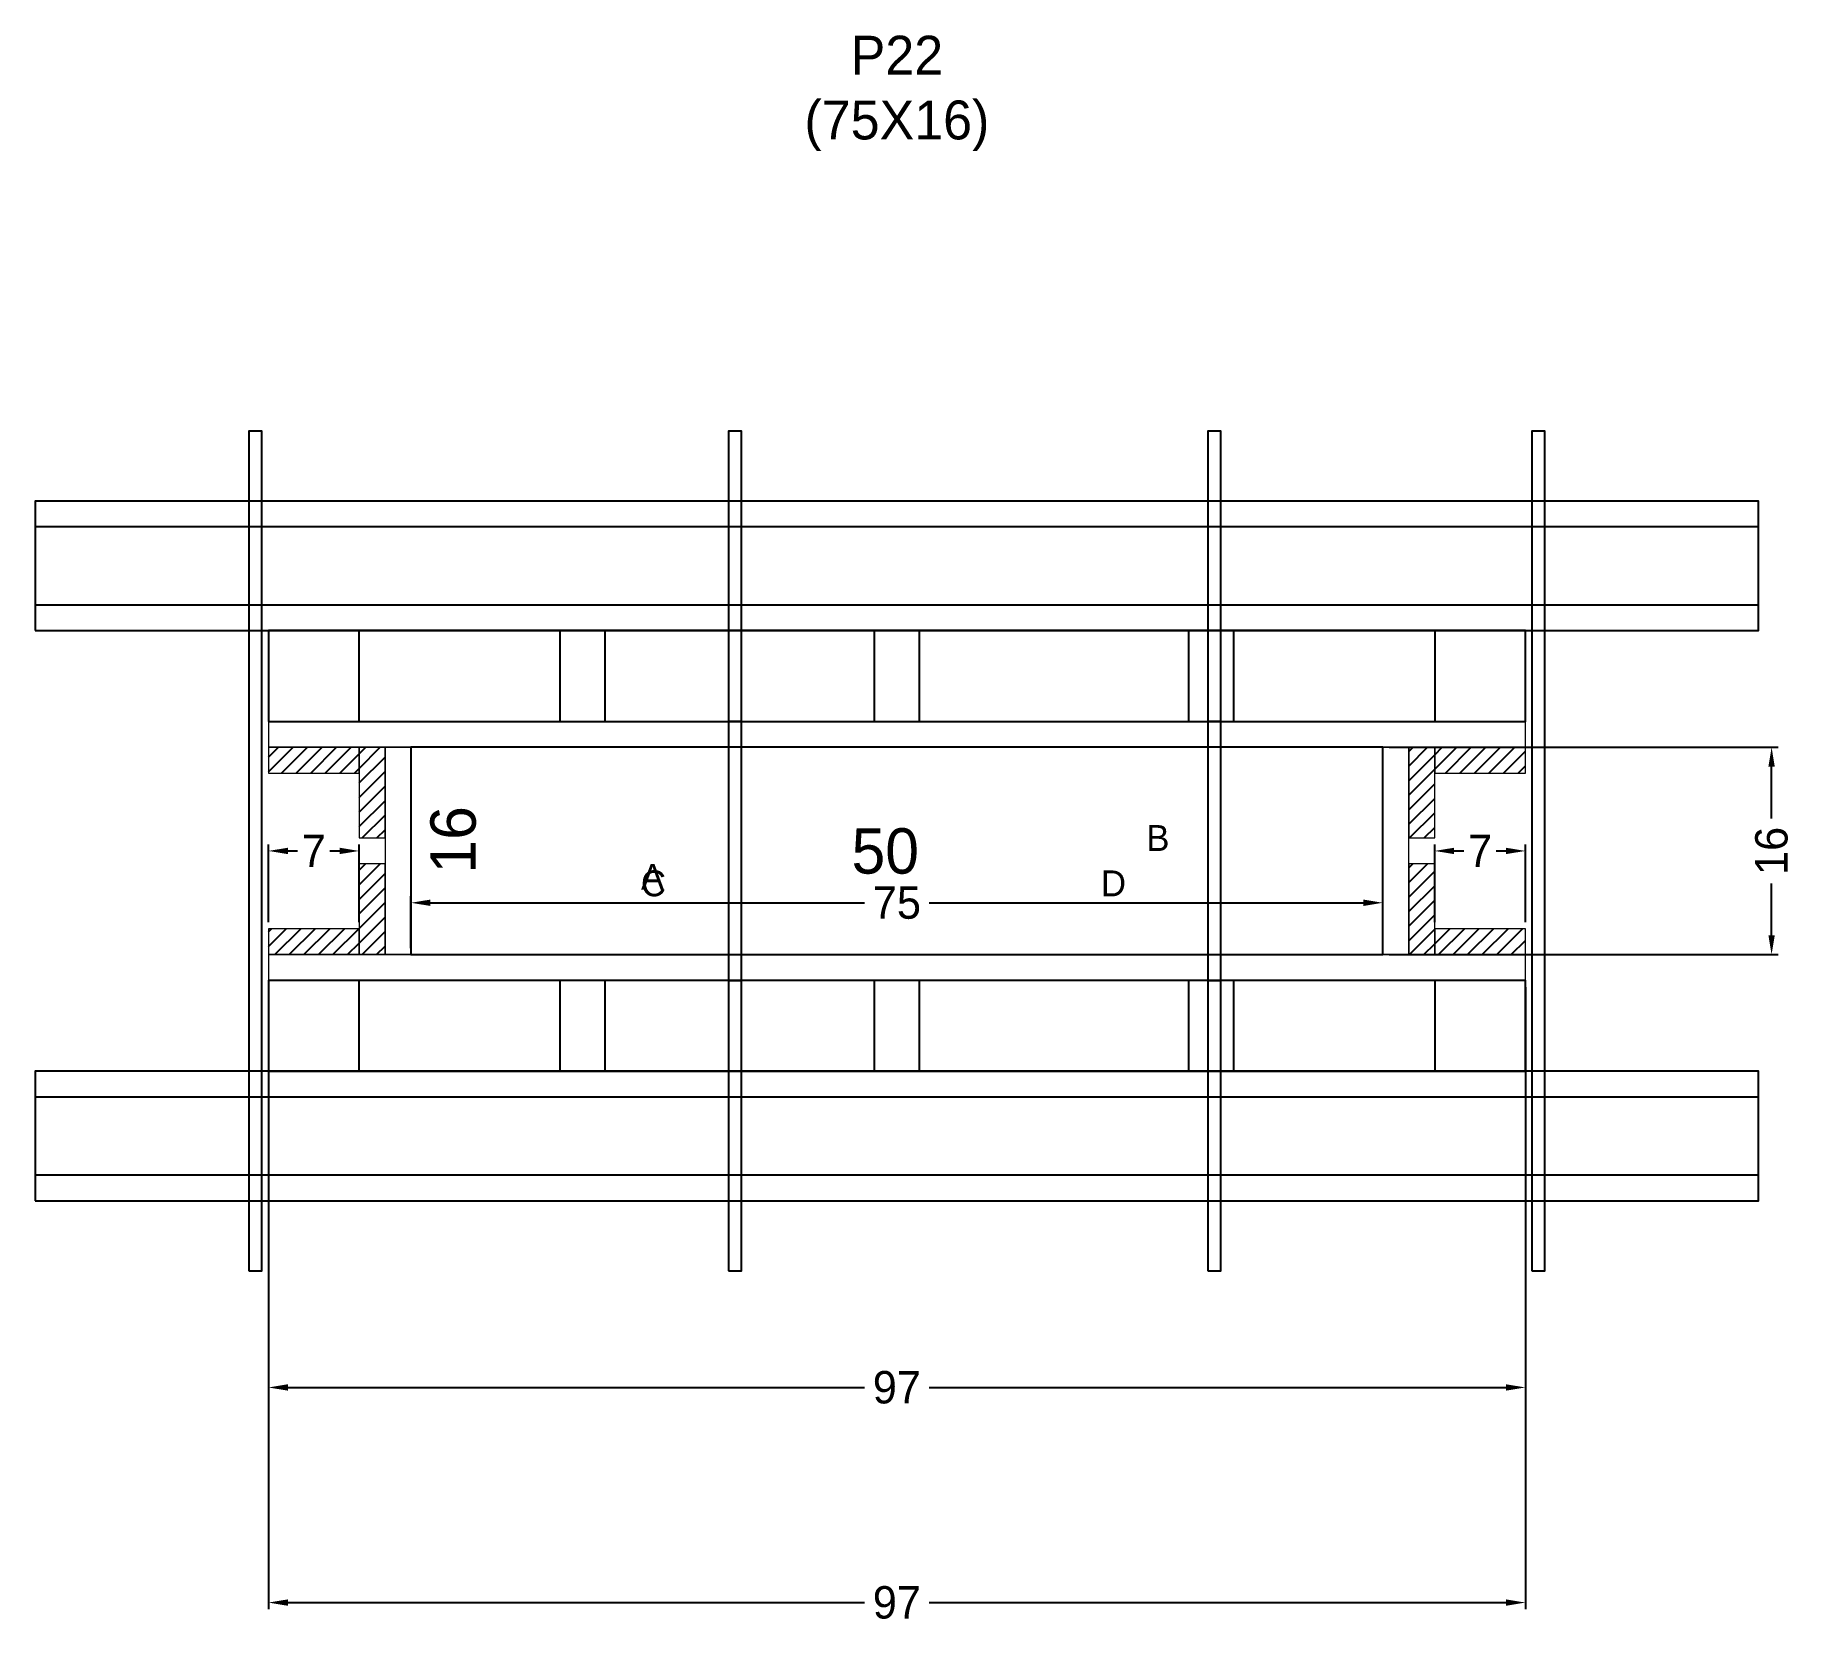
# Model space of a CAD drawing. Header units: centimetres. Extents: x -133 to 138, y 21 to 266.
import ezdxf

# ---------------------------------------------------------------- set-up
doc = ezdxf.new("R2010")
doc.units = ezdxf.units.CM
for name, color, linetype in [('CHAPA', 140, 'Continuous'), ('COTA', 241, 'Continuous'), ('Hachura', 251, 'Continuous'), ('Madeira', 30, 'Continuous'), ('NOMENCLATURA', 7, 'Continuous'), ('Painéis', 200, 'Continuous'), ('Perfil Metálico', 150, 'Continuous'), ('SARRAFO', 251, 'Continuous'), ('TEXTO_GERAL', 7, 'Continuous')]:
    doc.layers.add(name, color=color, linetype=linetype)
doc.dimstyles.new('cotax2', dxfattribs={"dimtxt": 2.5, "dimasz": 1.5, "dimexe": 0.5, "dimexo": 0.5, "dimgap": 0.5, "dimtad": 1, "dimcen": 2.5, "dimazin": 3, "dimtfac": 1, "dimtmove": 0, "dimatfit": 3})
pattern_1 = [(45, (0, 0), (-1.122532, 1.122532), [])]

# ---------------------------------------------------------------- blocks, each defined once
blk = doc.blocks.new('_CLOSEDFILLED')
at = {"color": 0, "linetype": 'BYBLOCK'}
blk.add_solid([(-1, 0.164), (0, 0), (-1, -0.164)], dxfattribs=at)
blk = doc.blocks.new('*D1')
for p, q in [((-97, 119), (-97, 23)), ((97, 119), (97, 23)), ((-94, 24), (-5, 24)), ((5, 24), (94, 24))]:
    blk.add_line(p, q)
at = {"layer": 'Defpoints'}
for p in [(-97, 120), (97, 120), (-97, 24)]:
    blk.add_point(p, dxfattribs=at)
at = {"layer": 'COTA', "xscale": 3, "yscale": 3, "rotation": 180}
blk.add_blockref('_CLOSEDFILLED', (-97, 24), dxfattribs=at)
at = {"layer": 'COTA', "xscale": 3, "yscale": 3}
blk.add_blockref('_CLOSEDFILLED', (97, 24), dxfattribs=at)
at = {"layer": 'COTA', "insert": (0, 24), "char_height": 5, "attachment_point": 5}
blk.add_mtext('97', dxfattribs=at)
blk = doc.blocks.new('*D2')
for p, q in [((-75, 125), (-75, 133)), ((75, 125), (75, 133)), ((-72, 132), (-5, 132)), ((5, 132), (72, 132))]:
    blk.add_line(p, q)
at = {"layer": 'Defpoints'}
for p in [(-75, 132), (-75, 124), (75, 124)]:
    blk.add_point(p, dxfattribs=at)
at = {"layer": 'COTA', "xscale": 3, "yscale": 3, "rotation": 180}
blk.add_blockref('_CLOSEDFILLED', (-75, 132), dxfattribs=at)
at = {"layer": 'COTA', "xscale": 3, "yscale": 3}
blk.add_blockref('_CLOSEDFILLED', (75, 132), dxfattribs=at)
at = {"layer": 'COTA', "insert": (0, 132), "char_height": 5, "attachment_point": 5}
blk.add_mtext('75', dxfattribs=at)
blk = doc.blocks.new('*D3')
for p, q in [((76, 156), (136, 156)), ((135, 145), (135, 153)), ((135, 127), (135, 135)), ((76, 124), (136, 124))]:
    blk.add_line(p, q)
at = {"layer": 'Defpoints'}
for p in [(75, 156), (75, 124), (135, 124)]:
    blk.add_point(p, dxfattribs=at)
at = {"layer": 'COTA', "xscale": 3, "yscale": 3}
for p, rotation in [((135, 156), 90), ((135, 124), -90.00000000000001)]:
    blk.add_blockref('_CLOSEDFILLED', p, dxfattribs=dict(at, rotation=rotation))
at = {"layer": 'COTA', "insert": (135, 140), "char_height": 5, "attachment_point": 5, "rotation": 90}
blk.add_mtext('16', dxfattribs=at)
blk = doc.blocks.new('*D4')
for p, q in [((-97, 129), (-97, 141)), ((-94, 140), (-92.5, 140)), ((-87.5, 140), (-86, 140)), ((-83, 129), (-83, 141))]:
    blk.add_line(p, q)
at = {"layer": 'Defpoints'}
for p in [(-97, 140), (-97, 128), (-83, 128)]:
    blk.add_point(p, dxfattribs=at)
at = {"layer": 'COTA', "xscale": 3, "yscale": 3, "rotation": 180}
blk.add_blockref('_CLOSEDFILLED', (-97, 140), dxfattribs=at)
at = {"layer": 'COTA', "xscale": 3, "yscale": 3}
blk.add_blockref('_CLOSEDFILLED', (-83, 140), dxfattribs=at)
at = {"layer": 'COTA', "insert": (-90, 140), "char_height": 5, "attachment_point": 5}
blk.add_mtext('7', dxfattribs=at)
blk = doc.blocks.new('*D5')
for p, q in [((83, 129), (83, 141)), ((86, 140), (87.5, 140)), ((92.5, 140), (94, 140)), ((97, 129), (97, 141))]:
    blk.add_line(p, q)
at = {"layer": 'Defpoints'}
for p in [(83, 140), (83, 128), (97, 128)]:
    blk.add_point(p, dxfattribs=at)
at = {"layer": 'COTA', "xscale": 3, "yscale": 3, "rotation": 180}
blk.add_blockref('_CLOSEDFILLED', (83, 140), dxfattribs=at)
at = {"layer": 'COTA', "xscale": 3, "yscale": 3}
blk.add_blockref('_CLOSEDFILLED', (97, 140), dxfattribs=at)
at = {"layer": 'COTA', "insert": (90, 140), "char_height": 5, "attachment_point": 5}
blk.add_mtext('7', dxfattribs=at)
blk = doc.blocks.new('*D6')
for p, q in [((-97, 86.2), (-97, 56.2)), ((97, 86.2), (97, 56.2)), ((-94, 57.2), (-5, 57.2)), ((5, 57.2), (94, 57.2))]:
    blk.add_line(p, q)
at = {"layer": 'Defpoints'}
for p in [(-97, 87.2), (97, 87.2), (-97, 57.2)]:
    blk.add_point(p, dxfattribs=at)
at = {"layer": 'COTA', "xscale": 3, "yscale": 3, "rotation": 180}
blk.add_blockref('_CLOSEDFILLED', (-97, 57.2), dxfattribs=at)
at = {"layer": 'COTA', "xscale": 3, "yscale": 3}
blk.add_blockref('_CLOSEDFILLED', (97, 57.2), dxfattribs=at)
at = {"layer": 'COTA', "insert": (0, 57.2), "char_height": 5, "attachment_point": 5}
blk.add_mtext('97', dxfattribs=at)

msp = doc.modelspace()

# ---------------------------------------------------------------- hatches: boundary and pattern name
at = {"layer": 'Hachura'}
h = msp.add_hatch(dxfattribs=at)
h.set_pattern_fill('ANSI31')
h.set_pattern_definition(pattern_1)
h.paths.add_polyline_path([(-97, 152), (-83, 152), (-83, 156), (-97, 156)])
h = msp.add_hatch(dxfattribs=at)
h.set_pattern_fill('ANSI31')
h.set_pattern_definition(pattern_1)
h.paths.add_polyline_path([(-83, 142), (-79, 142), (-79, 156), (-83, 156)])
h = msp.add_hatch(dxfattribs=at)
h.set_pattern_fill('ANSI31')
h.set_pattern_definition(pattern_1)
h.paths.add_polyline_path([(79, 142), (83, 142), (83, 156), (79, 156)])
h = msp.add_hatch(dxfattribs=at)
h.set_pattern_fill('ANSI31')
h.set_pattern_definition(pattern_1)
h.paths.add_polyline_path([(83, 152), (97, 152), (97, 156), (83, 156)])
h = msp.add_hatch(dxfattribs=at)
h.set_pattern_fill('ANSI31')
h.set_pattern_definition(pattern_1)
h.paths.add_polyline_path([(-83, 124), (-79, 124), (-79, 138), (-83, 138)])
h = msp.add_hatch(dxfattribs=at)
h.set_pattern_fill('ANSI31')
h.set_pattern_definition(pattern_1)
h.paths.add_polyline_path([(79, 124), (83, 124), (83, 138), (79, 138)])
h = msp.add_hatch(dxfattribs=at)
h.set_pattern_fill('ANSI31')
h.set_pattern_definition(pattern_1)
h.paths.add_polyline_path([(-97, 124), (-83, 124), (-83, 128), (-97, 128)])
h = msp.add_hatch(dxfattribs=at)
h.set_pattern_fill('ANSI31')
h.set_pattern_definition(pattern_1)
h.paths.add_polyline_path([(83, 124), (97, 124), (97, 128), (83, 128)])

# ---------------------------------------------------------------- linework, layer by layer
at = {"layer": 'CHAPA', "lineweight": 18}
for points in [[(-97, 156), (97, 156), (97, 160), (-97, 160)], [(-97, 156), (97, 156), (97, 160), (-97, 160)], [(-79, 124), (-75, 124), (-75, 156), (-79, 156)], [(-79, 124), (-75, 124), (-75, 156), (-79, 156)], [(75, 124), (79, 124), (79, 156), (75, 156)], [(75, 124), (79, 124), (79, 156), (75, 156)], [(-97, 120), (97, 120), (97, 124), (-97, 124)], [(-97, 120), (97, 120), (97, 124), (-97, 124)]]:
    msp.add_lwpolyline(points, close=True, dxfattribs=at)
at = {"layer": 'Hachura'}
for points in [[(-100, 75.2), (-98, 75.2), (-98, 204.8), (-100, 204.8)], [(-26, 160), (-24, 160), (-24, 204.8), (-26, 204.8)], [(48, 160), (50, 160), (50, 204.8), (48, 204.8)], [(98, 75.2), (100, 75.2), (100, 204.8), (98, 204.8)], [(-26, 120), (-24, 120), (-24, 160), (-26, 160)], [(48, 120), (50, 120), (50, 160), (48, 160)], [(-26, 75.2), (-24, 75.2), (-24, 120), (-26, 120)], [(48, 75.2), (50, 75.2), (50, 120), (48, 120)]]:
    msp.add_lwpolyline(points, close=True, dxfattribs=at)
at = {"layer": 'Madeira', "color": 126}
for points in [[(-97, 160), (97, 160), (97, 174), (-97, 174)], [(-97, 160), (-83, 160), (-83, 174), (-97, 174)], [(-52, 160), (-45, 160), (-45, 174), (-52, 174)], [(-3.5, 160), (3.5, 160), (3.5, 174), (-3.5, 174)], [(45, 160), (52, 160), (52, 174), (45, 174)], [(83, 160), (97, 160), (97, 174), (83, 174)], [(-97, 106), (97, 106), (97, 120), (-97, 120)], [(-97, 106), (-83, 106), (-83, 120), (-97, 120)], [(-52, 106), (-45, 106), (-45, 120), (-52, 120)], [(-3.5, 106), (3.5, 106), (3.5, 120), (-3.5, 120)], [(45, 106), (52, 106), (52, 120), (45, 120)], [(83, 106), (97, 106), (97, 120), (83, 120)]]:
    msp.add_lwpolyline(points, close=True, dxfattribs=at)
at = {"layer": 'Painéis'}
msp.add_lwpolyline([(-75, 124), (75, 124), (75, 156), (-75, 156)], close=True, dxfattribs=at)
at = {"layer": 'Perfil Metálico', "color": 224}
for points in [[(-133, 174), (133, 174), (133, 194), (-133, 194)], [(-133, 178), (133, 178), (133, 190), (-133, 190)], [(-133, 86), (133, 86), (133, 106), (-133, 106)], [(-133, 90), (133, 90), (133, 102), (-133, 102)]]:
    msp.add_lwpolyline(points, close=True, dxfattribs=at)
at = {"layer": 'SARRAFO', "color": 251, "lineweight": 13}
for points in [[(-97, 152), (-83, 152), (-83, 156), (-97, 156)], [(-83, 142), (-79, 142), (-79, 156), (-83, 156)], [(79, 142), (83, 142), (83, 156), (79, 156)], [(83, 152), (97, 152), (97, 156), (83, 156)], [(-83, 124), (-79, 124), (-79, 138), (-83, 138)], [(79, 124), (83, 124), (83, 138), (79, 138)], [(-97, 124), (-83, 124), (-83, 128), (-97, 128)], [(83, 124), (97, 124), (97, 128), (83, 128)]]:
    msp.add_lwpolyline(points, close=True, dxfattribs=at)

# ---------------------------------------------------------------- texts
at = {"layer": 'COTA'}
msp.add_text('16', height=7, rotation=90, dxfattribs=at).set_placement((-65, 136.5))
msp.add_text('50', height=7, dxfattribs=at).set_placement((-7, 136.5))
at = {"layer": 'NOMENCLATURA', "insert": (0, 248), "char_height": 6, "attachment_point": 8}
msp.add_mtext('P22\\P(75X16)', dxfattribs=at)
at = {"layer": 'TEXTO_GERAL'}
for s, p in [('B', (38.5, 140)), ('A', (-39.5, 134)), ('C', (-39.5, 133)), ('D', (31.5, 133))]:
    msp.add_text(s, height=4, dxfattribs=at).set_placement(p)

# ---------------------------------------------------------------- dimensions: what is measured, and where the dimension line sits
at = {"layer": 'COTA'}
dim = msp.add_linear_dim(base=(135, 124), p1=(75, 124), p2=(75, 156), angle=90, dimstyle='cotax2', dxfattribs=at)
dim.commit()
dim.dimension.update_dxf_attribs({"geometry": '*D3', "text_midpoint": (135, 140)})
for base, p1, p2, picture, middle in [((-97, 140), (-97, 128), (-83, 128), '*D4', (-90, 140)), ((83, 140), (83, 128), (97, 128), '*D5', (90, 140)), ((-75, 132), (-75, 124), (75, 124), '*D2', (0, 132)), ((-97, 24), (-97, 120), (97, 120), '*D1', (0, 24)), ((-97, 57.2), (-97, 87.2), (97, 87.2), '*D6', (0, 57.2))]:
    dim = msp.add_linear_dim(base=base, p1=p1, p2=p2, dimstyle='cotax2', dxfattribs=at)
    dim.commit()
    dim.dimension.update_dxf_attribs({"geometry": picture, "text_midpoint": middle})

doc.saveas('drawing.dxf')
